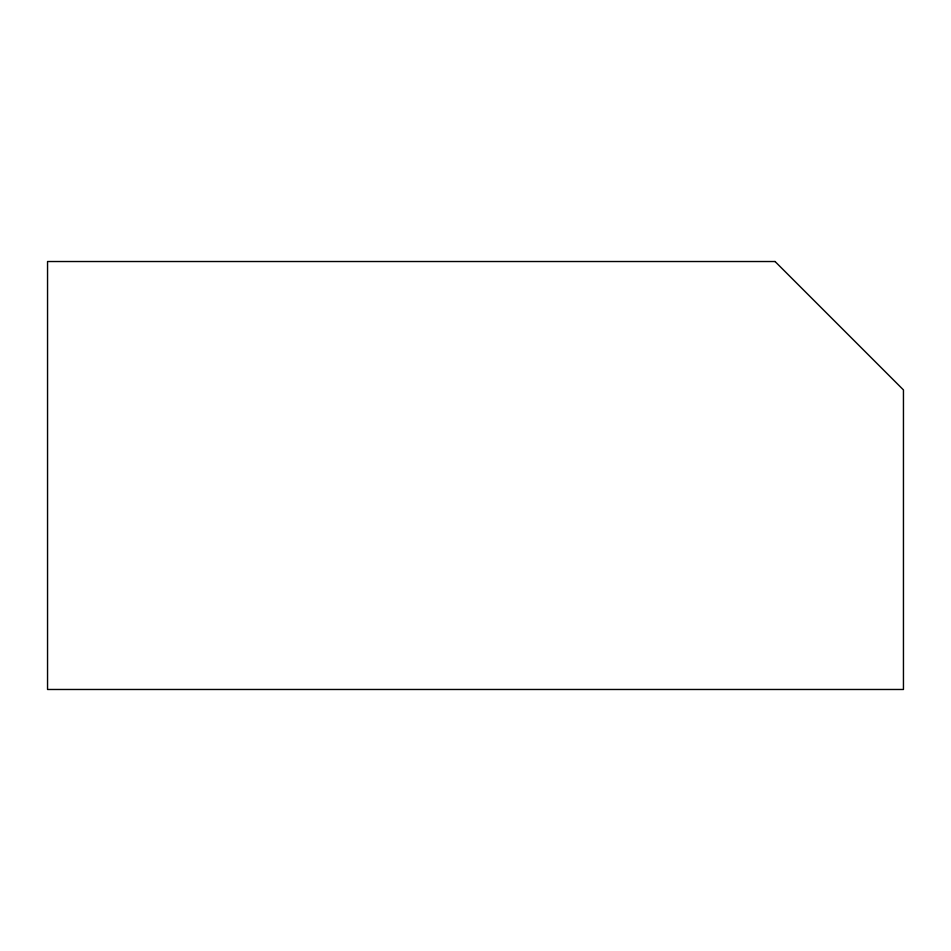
<?xml version="1.0" encoding="UTF-8"?>
<svg xmlns="http://www.w3.org/2000/svg" width="951" height="951" viewBox="0 0 951 951"><rect width="100%" height="100%" fill="white"/><g stroke="black" fill="none" stroke-linecap="round" stroke-linejoin="round"><path stroke-width="1.43" d="M775.065 261.525L47.55 261.525L47.55 689.475L903.45 689.475L903.45 389.91L775.065 261.525"/></g></svg>
